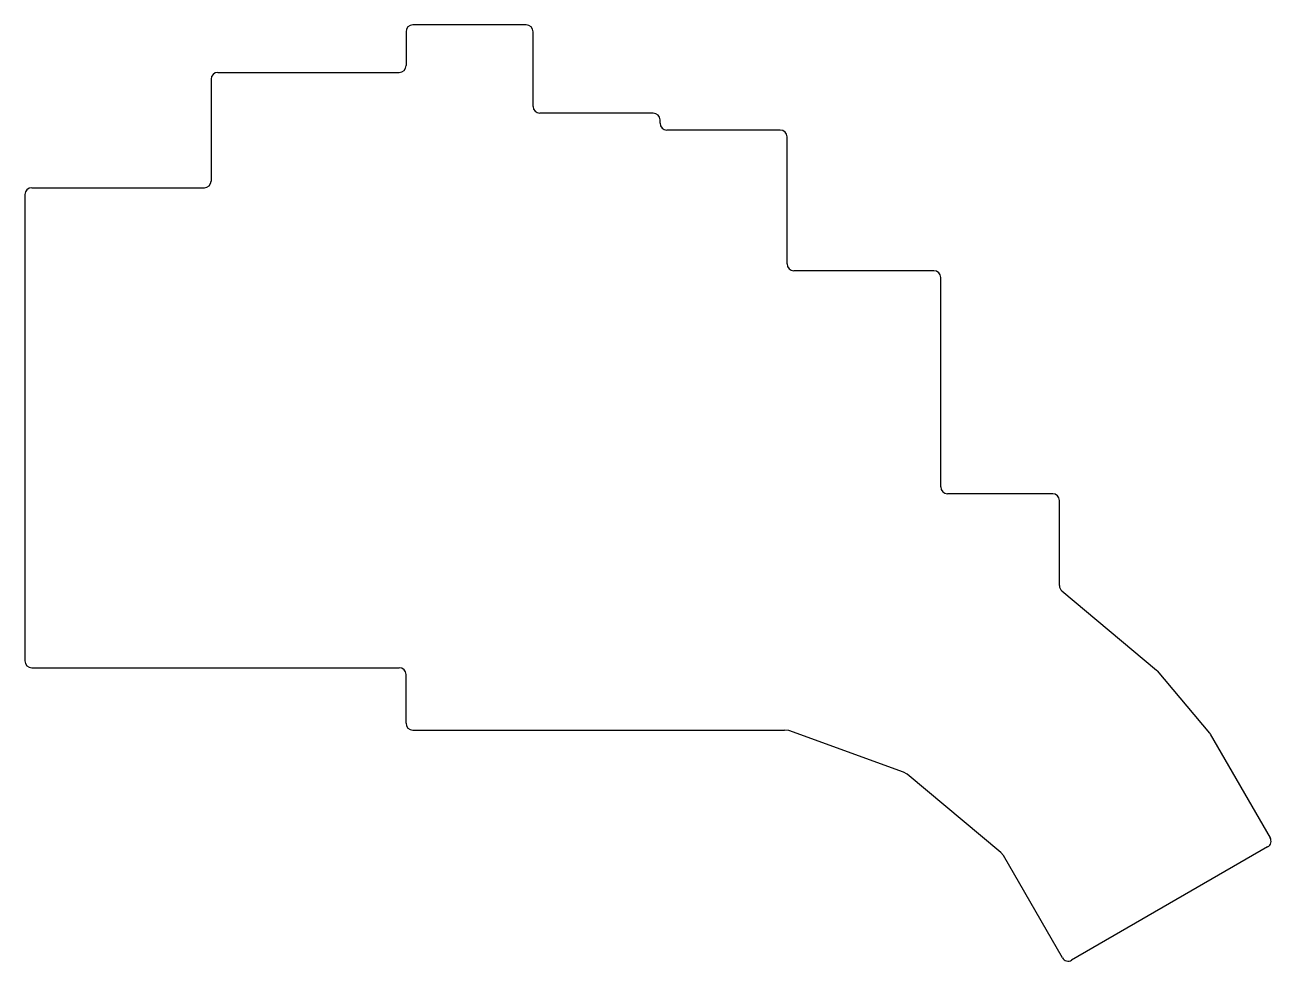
# Model space of a CAD drawing. Header units: millimetres. Extents: x 9 to 192, y -52 to 86.
import ezdxf

# ---------------------------------------------------------------- set-up
doc = ezdxf.new("R2010")
doc.units = ezdxf.units.MM

msp = doc.modelspace()

# ---------------------------------------------------------------- linework, layer by layer
for p, q in [((64.8, 84.88), (64.8, 79.88)), ((82.52, 85.88), (65.8, 85.88)), ((83.52, 73.88), (83.52, 84.88)), ((36.08, 77.88), (36.08, 62.88)), ((37.08, 78.88), (63.8, 78.88)), ((101.24, 72.88), (84.52, 72.88)), ((102.24, 71.38), (102.24, 71.88)), ((119.96, 70.38), (103.24, 70.38)), ((120.96, 50.66), (120.96, 69.38)), ((8.64, 60.88), (8.64, -7.84)), ((9.64, 61.88), (35.08, 61.88)), ((142.6, 49.66), (121.96, 49.66)), ((143.6, 17.8), (143.6, 48.66)), ((160.1, 16.8), (144.6, 16.8)), ((161.1, 3.26), (161.1, 15.8)), ((161.46, 2.5), (175.38, -9.18)), ((9.64, -8.84), (63.8, -8.84)), ((64.8, -17.02), (64.8, -9.84)), ((175.5, -9.3), (183.23, -18.47)), ((65.8, -18.02), (120.6, -18.02)), ((121.2, -18.09), (120.6, -18.02)), ((138.11, -24.25), (121.2, -18.09)), ((183.33, -18.62), (192.15, -33.89)), ((138.65, -24.52), (138.11, -24.25)), ((152.44, -36.09), (138.65, -24.52)), ((152.85, -36.53), (152.44, -36.09)), ((161.53, -51.57), (152.85, -36.53)), ((191.78, -35.25), (162.89, -51.93))]:
    msp.add_line(p, q)
for centre, start, end in [((65.8, 84.88), 90, 180), ((82.52, 84.88), 0, 90), ((63.8, 79.88), 270, 0), ((37.08, 77.88), 90, 180), ((84.52, 73.88), 180, 270), ((101.24, 71.88), 0, 90), ((103.24, 71.38), 180, 270), ((119.96, 69.38), 0, 90), ((35.08, 62.88), 270, 0), ((9.64, 60.88), 90, 180), ((121.96, 50.66), 180, 270), ((142.6, 48.66), 0, 90), ((144.6, 17.8), 180, 270), ((160.1, 15.8), 0, 90), ((162.1, 3.26), 180, 230), ((9.64, -7.84), 180, 270), ((63.8, -9.84), 0, 90), ((174.73, -9.95), 40.1478, 50), ((65.8, -17.02), 180, 270), ((182.47, -19.12), 30, 40.1478), ((191.28, -34.39), 300, 30), ((162.39, -51.07), 210, 300)]:
    msp.add_arc(centre, 1, start, end)

doc.saveas('drawing.dxf')
